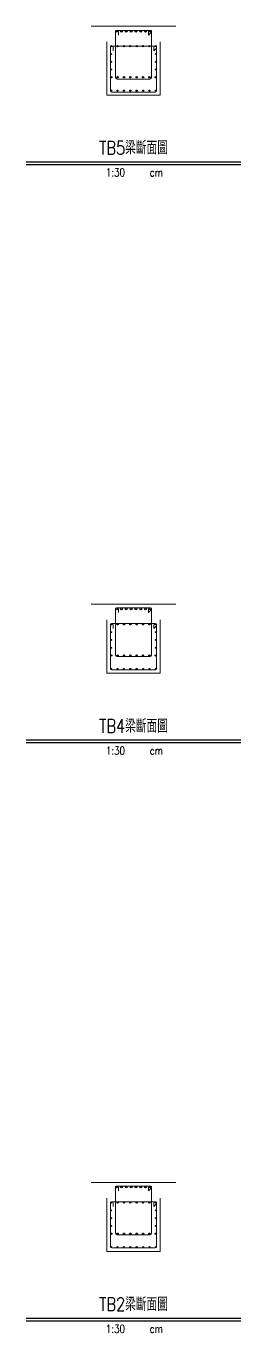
# Model space of a CAD drawing. Extents: x -4754 to 4976, y -19960 to 3841.
# Drawn here: x 4493 to 4976, y -7981 to -5043 of the extents above; entities that cross this region are included whole.
import ezdxf
from ezdxf.enums import TextEntityAlignment as Align

# ---------------------------------------------------------------- set-up
doc = ezdxf.new("R2010")
doc.units = 0
doc.header["$LTSCALE"] = 3
doc.layers.get('0').update_dxf_attribs({"linetype": 'CONTINUOUS'})
doc.layers.add('HB_0', color=7, linetype='CONTINUOUS', transparency=0.5)
doc.layers.add('HB_TXT_CTEXT', color=2, linetype='CONTINUOUS')
doc.layers.add('鋼筋', color=3, linetype='CONTINUOUS')
doc.styles.get("Standard").update_dxf_attribs({"font": 'ROMANS.shx', "width": 0.8, "bigfont": 'chineset.shx'})

# ---------------------------------------------------------------- blocks, each defined once
blk = doc.blocks.new('title_beam')
at = {"color": 3, "linetype": 'Continuous'}
blk.add_line((-241.2, 0), (241.2, 0), dxfattribs=at)
at = {"color": 1, "linetype": 'Continuous'}
blk.add_line((-241.2, -6), (241.2, -6), dxfattribs=at)
at = {"color": 3, "linetype": 'Continuous', "width": 0.8}
blk.add_attdef('TITLE', text='', height=30, dxfattribs=at).set_placement((0, 33), align=Align.MIDDLE)
at = {"linetype": 'Continuous', "width": 0.8}
blk.add_attdef('SCALE', text='', height=18, dxfattribs=at).set_placement((-40.6, -24), align=Align.MIDDLE)
blk.add_attdef('CM', (36.5, -33), '', height=18, dxfattribs=at)
blk = doc.blocks.new('C')
at = {"color": 3, "linetype": 'Continuous'}
blk.add_circle((0, 0), 1.2, dxfattribs=at)

msp = doc.modelspace()

# ---------------------------------------------------------------- linework, layer by layer
at = {"layer": 'HB_0', "lineweight": 5}
for p, q in [((4639.573, -5042.788, 399.995), (4829.573, -5042.788, 399.995)), ((4639.573, -6342.788, 399.995), (4829.573, -6342.788, 399.995)), ((4639.573, -7642.788, 399.995), (4829.573, -7642.788, 399.995))]:
    msp.add_line(p, q, dxfattribs=at)
for points in [[(4674.573, -5077.788, 399.995), (4674.573, -5197.788, 399.995), (4794.573, -5197.788, 399.995), (4794.573, -5077.788, 399.995)], [(4674.573, -6377.788, 399.995), (4674.573, -6497.788, 399.995), (4794.573, -6497.788, 399.995), (4794.573, -6377.788, 399.995)], [(4674.573, -7677.788, 399.995), (4674.573, -7797.788, 399.995), (4794.573, -7797.788, 399.995), (4794.573, -7677.788, 399.995)]]:
    msp.add_polyline3d(points, dxfattribs=at)
at = {"layer": '鋼筋', "lineweight": 5}
for p, q in [((4771.643, -5052.318, 53.068), (4697.503, -5052.318, 53.068)), ((4694.328, -5055.493, 53.084), (4694.328, -5063.113, 53.123)), ((4694.328, -5158.638, 52.333), (4694.328, -5055.499, 51.814)), ((4700.678, -5055.499, 51.814), (4700.678, -5063.119, 51.853)), ((4768.468, -5063.119, 51.853), (4768.468, -5055.499, 51.814)), ((4768.5, -5063.126, 53.123), (4773.888, -5057.738, 53.096)), ((4774.818, -5055.499, 51.814), (4774.818, -5158.638, 52.333)), ((4682.828, -5090.634, 130.722), (4682.828, -5098.254, 130.761)), ((4682.828, -5187.778, 129.941), (4682.828, -5090.64, 129.452)), ((4783.143, -5087.459, 130.706), (4686.003, -5087.459, 130.706)), ((4689.178, -5090.64, 129.452), (4689.178, -5098.26, 129.491)), ((4779.968, -5098.26, 129.491), (4779.968, -5090.64, 129.452)), ((4780, -5098.267, 130.761), (4785.388, -5092.879, 130.733)), ((4786.318, -5090.64, 129.452), (4786.318, -5187.778, 129.941)), ((4771.643, -5161.813, 52.349), (4697.503, -5161.813, 52.349)), ((4783.143, -5190.953, 129.957), (4686.003, -5190.953, 129.957)), ((4694.328, -6353.882, 373.08), (4694.328, -6361.502, 373.119)), ((4694.328, -6457.028, 372.329), (4694.328, -6353.888, 371.81)), ((4771.643, -6350.707, 373.064), (4697.503, -6350.707, 373.064)), ((4700.678, -6353.888, 371.81), (4700.678, -6361.508, 371.849)), ((4768.468, -6361.508, 371.849), (4768.468, -6353.888, 371.81)), ((4768.5, -6361.515, 373.119), (4773.888, -6356.127, 373.092)), ((4774.818, -6353.888, 371.81), (4774.818, -6457.028, 372.329)), ((4682.828, -6389.426, 370.719), (4682.828, -6397.046, 370.757)), ((4682.828, -6486.57, 369.938), (4682.828, -6389.432, 369.449)), ((4783.143, -6386.251, 370.703), (4686.003, -6386.251, 370.703)), ((4689.178, -6389.432, 369.449), (4689.178, -6397.052, 369.487)), ((4779.968, -6397.052, 369.487), (4779.968, -6389.432, 369.449)), ((4780, -6397.059, 370.758), (4785.388, -6391.671, 370.73)), ((4786.318, -6389.432, 369.449), (4786.318, -6486.57, 369.938)), ((4771.643, -6460.203, 372.345), (4697.503, -6460.203, 372.345)), ((4783.143, -6489.745, 369.954), (4686.003, -6489.745, 369.954)), ((4694.328, -7653.882, 373.08), (4694.328, -7661.502, 373.119)), ((4694.328, -7757.028, 372.329), (4694.328, -7653.888, 371.81)), ((4771.643, -7650.707, 373.064), (4697.503, -7650.707, 373.064)), ((4700.678, -7653.888, 371.81), (4700.678, -7661.508, 371.849)), ((4768.468, -7661.508, 371.849), (4768.468, -7653.888, 371.81)), ((4768.5, -7661.515, 373.119), (4773.888, -7656.127, 373.092)), ((4774.818, -7653.888, 371.81), (4774.818, -7757.028, 372.329)), ((4682.828, -7689.426, 370.719), (4682.828, -7697.046, 370.757)), ((4682.828, -7786.57, 369.938), (4682.828, -7689.432, 369.449)), ((4783.143, -7686.251, 370.703), (4686.003, -7686.251, 370.703)), ((4689.178, -7689.432, 369.449), (4689.178, -7697.052, 369.487)), ((4779.968, -7697.052, 369.487), (4779.968, -7689.432, 369.449)), ((4780, -7697.059, 370.758), (4785.388, -7691.671, 370.73)), ((4786.318, -7689.432, 369.449), (4786.318, -7786.57, 369.938)), ((4771.643, -7760.203, 372.345), (4697.503, -7760.203, 372.345)), ((4783.143, -7789.745, 369.954), (4686.003, -7789.745, 369.954))]:
    msp.add_line(p, q, dxfattribs=at)
at = {"layer": '鋼筋', "lineweight": 5, "extrusion": (1.23285e-18, 0.005033, 0.999987)}
for centre in [(4697.503, -5055.696, 27.637), (4686.003, -5091.227, 105.097), (4697.503, -6355.679, 341.093), (4686.003, -6391.211, 338.553), (4697.503, -7655.663, 334.55), (4686.003, -7691.195, 332.01)]:
    msp.add_arc(centre, 3.175, 90, 180, dxfattribs=at)
at = {"layer": '鋼筋', "lineweight": 5, "extrusion": (-1.23285e-18, -0.005033, -0.999987)}
for centre, start, end in [((-4697.503, -5055.696, -26.367), 0, 180), ((-4771.643, -5055.696, -26.367), 0, 180), ((-4686.003, -5091.227, -103.827), 0, 180), ((-4783.143, -5091.227, -103.827), 0, 180), ((-4697.503, -5158.836, -26.367), 270, 0), ((-4771.643, -5158.836, -26.367), 180, 270), ((-4686.003, -5188.366, -103.827), 270, 0), ((-4783.143, -5188.366, -103.827), 180, 270), ((-4697.503, -6355.679, -339.823), 0, 180), ((-4771.643, -6355.679, -339.823), 0, 180), ((-4686.003, -6391.211, -337.283), 0, 180), ((-4783.143, -6391.211, -337.283), 0, 180), ((-4697.503, -6458.82, -339.823), 270, 0), ((-4771.643, -6458.82, -339.823), 180, 270), ((-4686.003, -6488.35, -337.283), 270, 0), ((-4783.143, -6488.35, -337.283), 180, 270), ((-4697.503, -7655.663, -333.28), 0, 180), ((-4771.643, -7655.663, -333.28), 0, 180), ((-4686.003, -7691.195, -330.74), 0, 180), ((-4783.143, -7691.195, -330.74), 0, 180), ((-4697.503, -7758.803, -333.28), 270, 0), ((-4771.643, -7758.803, -333.28), 180, 270), ((-4686.003, -7788.333, -330.74), 270, 0), ((-4783.143, -7788.333, -330.74), 180, 270)]:
    msp.add_arc(centre, 3.175, start, end, dxfattribs=at)
at = {"layer": '鋼筋', "lineweight": 5, "extrusion": (1.73472e-18, 0.005033, 0.999987)}
for centre in [(4771.643, -5055.696, 27.637), (4771.643, -6355.679, 341.093), (4771.643, -7655.663, 334.55)]:
    msp.add_arc(centre, 3.175, 315, 90, dxfattribs=at)
at = {"layer": '鋼筋', "lineweight": 5, "extrusion": (1.30104e-18, 0.005033, 0.999987)}
for centre in [(4783.143, -5091.227, 105.097), (4783.143, -6391.211, 338.553), (4783.143, -7691.195, 332.01)]:
    msp.add_arc(centre, 3.175, 315, 90, dxfattribs=at)

# ---------------------------------------------------------------- block references
at = {"layer": 'HB_TXT_CTEXT', "linetype": 'Continuous'}
for p, values in [((4734.573, -5347.788, 399.995), {'TITLE': 'TB5梁斷面圖', 'SCALE': '1:30', 'CM': 'cm'}), ((4734.573, -6647.788, 399.995), {'TITLE': 'TB4梁斷面圖', 'SCALE': '1:30', 'CM': 'cm'}), ((4734.573, -7947.788, 399.995), {'TITLE': 'TB2梁斷面圖', 'SCALE': '1:30', 'CM': 'cm'})]:
    msp.add_blockref('title_beam', p, dxfattribs=at).add_auto_attribs(values)
at = {"layer": '鋼筋', "linetype": 'Continuous'}
for p, xscale, yscale, zscale in [((4696.573, -5054.18, 123.559), 1.61, 1.61, 1.61), ((4707.431, -5054.18, 123.559), 1.61, 1.61, 1.61), ((4718.288, -5054.18, 123.559), 1.61, 1.61, 1.61), ((4729.145, -5054.18, 123.559), 1.61, 1.61, 1.61), ((4740.002, -5054.18, 123.559), 1.61, 1.61, 1.61), ((4750.859, -5054.18, 123.559), 1.61, 1.61, 1.61), ((4761.716, -5054.18, 123.559), 1.61, 1.61, 1.61), ((4772.573, -5054.18, 123.559), 1.61, 1.61, 1.61), ((4684.573, -5087.889, 379.671), 1.11, 1.11, 1.11), ((4684.573, -5105.392, 377.53), 0.795, 0.795, 0.795), ((4698.859, -5087.889, 379.671), 1.11, 1.11, 1.11), ((4713.145, -5087.889, 379.671), 1.11, 1.11, 1.11), ((4727.431, -5087.889, 379.671), 1.11, 1.11, 1.11), ((4741.716, -5087.889, 379.671), 1.11, 1.11, 1.11), ((4756.002, -5087.889, 379.671), 1.11, 1.11, 1.11), ((4770.288, -5087.889, 379.671), 1.11, 1.11, 1.11), ((4784.573, -5087.889, 379.671), 1.11, 1.11, 1.11), ((4784.573, -5105.392, 377.53), 0.795, 0.795, 0.795), ((4684.573, -5122.884, 377.618), 0.795, 0.795, 0.795), ((4684.573, -5140.376, 377.706), 0.795, 0.795, 0.795), ((4784.573, -5122.884, 377.618), 0.795, 0.795, 0.795), ((4784.573, -5140.376, 377.706), 0.795, 0.795, 0.795), ((4684.573, -5157.819, 384.859), 1.27, 1.27, 1.27), ((4698.859, -5157.819, 384.859), 1.27, 1.27, 1.27), ((4713.145, -5157.819, 384.859), 1.27, 1.27, 1.27), ((4727.431, -5157.819, 384.859), 1.27, 1.27, 1.27), ((4741.716, -5157.819, 384.859), 1.27, 1.27, 1.27), ((4756.002, -5157.819, 384.859), 1.27, 1.27, 1.27), ((4770.288, -5157.819, 384.859), 1.27, 1.27, 1.27), ((4784.573, -5157.819, 384.859), 1.27, 1.27, 1.27), ((4684.573, -5187.848, 381.226), 0.955, 0.955, 0.955), ((4698.859, -5187.848, 381.226), 0.955, 0.955, 0.955), ((4713.145, -5187.848, 381.226), 0.955, 0.955, 0.955), ((4727.431, -5187.848, 381.226), 0.955, 0.955, 0.955), ((4741.716, -5187.848, 381.226), 0.955, 0.955, 0.955), ((4756.002, -5187.848, 381.226), 0.955, 0.955, 0.955), ((4770.288, -5187.848, 381.226), 0.955, 0.955, 0.955), ((4784.573, -5187.848, 381.226), 0.955, 0.955, 0.955), ((4696.573, -6352.891, 379.556), 1.61, 1.61, 1.61), ((4707.431, -6352.891, 379.556), 1.61, 1.61, 1.61), ((4718.288, -6352.891, 379.556), 1.61, 1.61, 1.61), ((4729.145, -6352.891, 379.556), 1.61, 1.61, 1.61), ((4740.002, -6352.891, 379.556), 1.61, 1.61, 1.61), ((4750.859, -6352.891, 379.556), 1.61, 1.61, 1.61), ((4761.716, -6352.891, 379.556), 1.61, 1.61, 1.61), ((4772.573, -6352.891, 379.556), 1.61, 1.61, 1.61), ((4684.573, -6387.889, 379.671), 1.11, 1.11, 1.11), ((4684.573, -6405.392, 377.53), 0.795, 0.795, 0.795), ((4698.859, -6387.889, 379.671), 1.11, 1.11, 1.11), ((4713.145, -6387.889, 379.671), 1.11, 1.11, 1.11), ((4727.431, -6387.889, 379.671), 1.11, 1.11, 1.11), ((4741.716, -6387.889, 379.671), 1.11, 1.11, 1.11), ((4756.002, -6387.889, 379.671), 1.11, 1.11, 1.11), ((4770.288, -6387.889, 379.671), 1.11, 1.11, 1.11), ((4784.573, -6387.889, 379.671), 1.11, 1.11, 1.11), ((4784.573, -6405.392, 377.53), 0.795, 0.795, 0.795), ((4684.573, -6422.884, 377.618), 0.795, 0.795, 0.795), ((4784.573, -6422.884, 377.618), 0.795, 0.795, 0.795), ((4684.573, -6457.819, 384.859), 1.27, 1.27, 1.27), ((4684.573, -6440.376, 377.706), 0.795, 0.795, 0.795), ((4698.859, -6457.819, 384.859), 1.27, 1.27, 1.27), ((4713.145, -6457.819, 384.859), 1.27, 1.27, 1.27), ((4727.431, -6457.819, 384.859), 1.27, 1.27, 1.27), ((4741.716, -6457.819, 384.859), 1.27, 1.27, 1.27), ((4756.002, -6457.819, 384.859), 1.27, 1.27, 1.27), ((4770.288, -6457.819, 384.859), 1.27, 1.27, 1.27), ((4784.573, -6457.819, 384.859), 1.27, 1.27, 1.27), ((4784.573, -6440.376, 377.706), 0.795, 0.795, 0.795), ((4684.573, -6487.848, 381.226), 0.955, 0.955, 0.955), ((4698.859, -6487.848, 381.226), 0.955, 0.955, 0.955), ((4713.145, -6487.848, 381.226), 0.955, 0.955, 0.955), ((4727.431, -6487.848, 381.226), 0.955, 0.955, 0.955), ((4741.716, -6487.848, 381.226), 0.955, 0.955, 0.955), ((4756.002, -6487.848, 381.226), 0.955, 0.955, 0.955), ((4770.288, -6487.848, 381.226), 0.955, 0.955, 0.955), ((4784.573, -6487.848, 381.226), 0.955, 0.955, 0.955), ((4696.573, -7652.891, 379.556), 1.61, 1.61, 1.61), ((4707.431, -7652.891, 379.556), 1.61, 1.61, 1.61), ((4718.288, -7652.891, 379.556), 1.61, 1.61, 1.61), ((4729.145, -7652.891, 379.556), 1.61, 1.61, 1.61), ((4740.002, -7652.891, 379.556), 1.61, 1.61, 1.61), ((4750.859, -7652.891, 379.556), 1.61, 1.61, 1.61), ((4761.716, -7652.891, 379.556), 1.61, 1.61, 1.61), ((4772.573, -7652.891, 379.556), 1.61, 1.61, 1.61), ((4684.573, -7687.889, 379.671), 1.11, 1.11, 1.11), ((4698.859, -7687.889, 379.671), 1.11, 1.11, 1.11), ((4713.145, -7687.889, 379.671), 1.11, 1.11, 1.11), ((4727.431, -7687.889, 379.671), 1.11, 1.11, 1.11), ((4741.716, -7687.889, 379.671), 1.11, 1.11, 1.11), ((4756.002, -7687.889, 379.671), 1.11, 1.11, 1.11), ((4770.288, -7687.889, 379.671), 1.11, 1.11, 1.11), ((4784.573, -7687.889, 379.671), 1.11, 1.11, 1.11), ((4684.573, -7705.392, 377.53), 0.795, 0.795, 0.795), ((4684.573, -7722.884, 377.618), 0.795, 0.795, 0.795), ((4784.573, -7705.392, 377.53), 0.795, 0.795, 0.795), ((4784.573, -7722.884, 377.618), 0.795, 0.795, 0.795), ((4684.573, -7757.819, 384.859), 1.27, 1.27, 1.27), ((4684.573, -7740.376, 377.706), 0.795, 0.795, 0.795), ((4698.859, -7757.819, 384.859), 1.27, 1.27, 1.27), ((4713.145, -7757.819, 384.859), 1.27, 1.27, 1.27), ((4727.431, -7757.819, 384.859), 1.27, 1.27, 1.27), ((4741.716, -7757.819, 384.859), 1.27, 1.27, 1.27), ((4756.002, -7757.819, 384.859), 1.27, 1.27, 1.27), ((4770.288, -7757.819, 384.859), 1.27, 1.27, 1.27), ((4784.573, -7757.819, 384.859), 1.27, 1.27, 1.27), ((4784.573, -7740.376, 377.706), 0.795, 0.795, 0.795), ((4684.573, -7787.848, 381.226), 0.955, 0.955, 0.955), ((4698.859, -7787.848, 381.226), 0.955, 0.955, 0.955), ((4713.145, -7787.848, 381.226), 0.955, 0.955, 0.955), ((4727.431, -7787.848, 381.226), 0.955, 0.955, 0.955), ((4741.716, -7787.848, 381.226), 0.955, 0.955, 0.955), ((4756.002, -7787.848, 381.226), 0.955, 0.955, 0.955), ((4770.288, -7787.848, 381.226), 0.955, 0.955, 0.955), ((4784.573, -7787.848, 381.226), 0.955, 0.955, 0.955)]:
    msp.add_blockref('C', p, dxfattribs=dict(at, xscale=xscale, yscale=yscale, zscale=zscale))

doc.saveas('drawing.dxf')
